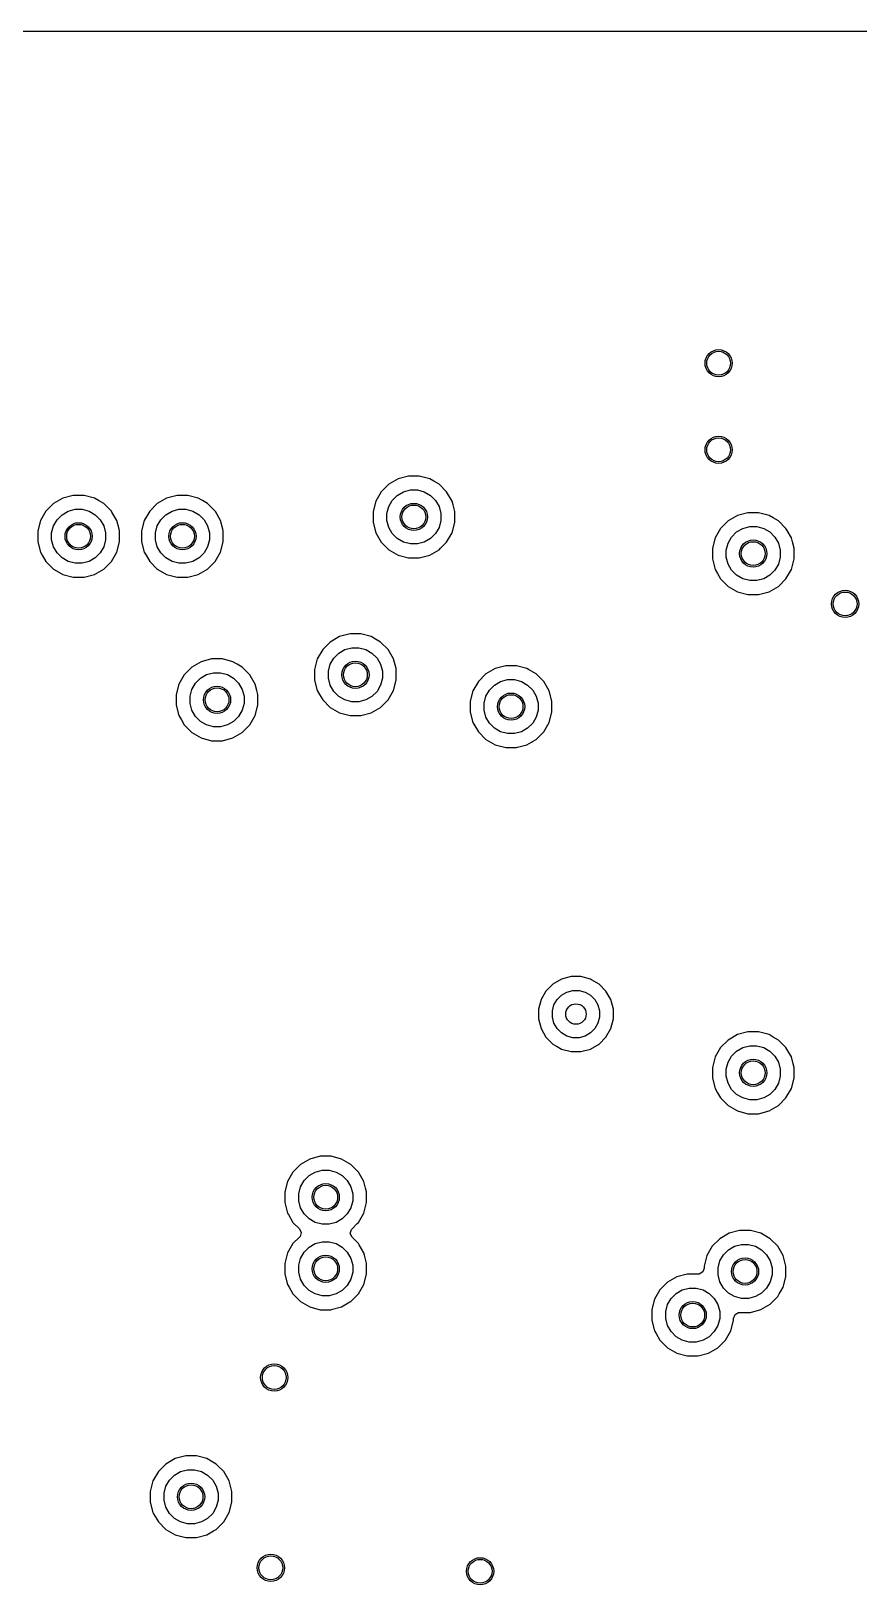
# Model space of a CAD drawing. Extents: x 4.82 to 6.81, y -4.86 to -2.87.
# Drawn here: x 5.367 to 5.846, y -3.771 to -2.873 of the extents above; entities that cross this region are included whole.
import ezdxf

# ---------------------------------------------------------------- set-up
doc = ezdxf.new("R2010")
doc.units = 0
doc.header["$MEASUREMENT"] = 0
doc.layers.add('BLACK', color=7, linetype='CONTINUOUS')

msp = doc.modelspace()

# ---------------------------------------------------------------- linework, layer by layer
at = {"layer": 'BLACK', "linetype": 'CONTINUOUS'}
for p, q in [((4.82646, -2.87297), (6.80335, -2.87297)), ((5.5796, -3.13171), (5.5742, -3.13482)), ((5.58561, -3.1301), (5.5796, -3.13171)), ((5.5796, -3.13171), (5.5796, -3.13171)), ((5.59183, -3.1301), (5.58561, -3.1301)), ((5.59785, -3.13171), (5.59183, -3.1301)), ((5.6003, -3.13313), (5.59785, -3.13171)), ((5.59785, -3.13171), (5.59785, -3.13171)), ((5.59785, -3.13171), (5.59785, -3.13171)), ((5.60324, -3.13482), (5.6003, -3.13313)), ((5.39179, -3.14128), (5.38578, -3.14289)), ((5.39801, -3.14128), (5.39179, -3.14128)), ((5.40403, -3.14289), (5.39801, -3.14128)), ((5.45179, -3.14128), (5.44578, -3.14289)), ((5.45801, -3.14128), (5.45179, -3.14128)), ((5.46403, -3.14289), (5.45801, -3.14128)), ((5.5698, -3.13922), (5.56669, -3.14461)), ((5.5742, -3.13482), (5.5698, -3.13922)), ((5.57623, -3.14415), (5.57913, -3.14125)), ((5.57913, -3.14125), (5.58269, -3.13919)), ((5.58269, -3.13919), (5.58666, -3.13813)), ((5.58666, -3.13813), (5.59078, -3.13813)), ((5.59078, -3.13813), (5.59475, -3.13919)), ((5.59475, -3.13919), (5.59831, -3.14125)), ((5.59831, -3.14125), (5.60121, -3.14415)), ((5.60764, -3.13922), (5.60324, -3.13482)), ((5.60324, -3.13482), (5.60324, -3.13482)), ((5.60324, -3.13482), (5.60324, -3.13482)), ((5.61075, -3.14461), (5.60764, -3.13922)), ((5.37598, -3.15041), (5.37287, -3.1558)), ((5.38039, -3.146), (5.37598, -3.15041)), ((5.38578, -3.14289), (5.38039, -3.146)), ((5.38531, -3.15243), (5.38888, -3.15037)), ((5.38578, -3.14289), (5.38578, -3.14289)), ((5.38888, -3.15037), (5.39285, -3.14931)), ((5.39285, -3.14931), (5.39696, -3.14931)), ((5.39696, -3.14931), (5.40093, -3.15037)), ((5.40093, -3.15037), (5.40449, -3.15243)), ((5.40648, -3.14431), (5.40403, -3.14289)), ((5.40403, -3.14289), (5.40403, -3.14289)), ((5.40403, -3.14289), (5.40403, -3.14289)), ((5.40942, -3.146), (5.40648, -3.14431)), ((5.41382, -3.15041), (5.40942, -3.146)), ((5.40942, -3.146), (5.40942, -3.146)), ((5.40942, -3.146), (5.40942, -3.146)), ((5.41382, -3.15041), (5.41382, -3.15041)), ((5.41382, -3.15041), (5.41382, -3.15041)), ((5.41415, -3.15097), (5.41382, -3.15041)), ((5.41693, -3.1558), (5.41415, -3.15097)), ((5.43598, -3.15041), (5.43287, -3.1558)), ((5.44039, -3.146), (5.43598, -3.15041)), ((5.44578, -3.14289), (5.44039, -3.146)), ((5.44531, -3.15243), (5.44888, -3.15037)), ((5.44578, -3.14289), (5.44578, -3.14289)), ((5.44888, -3.15037), (5.45285, -3.14931)), ((5.45285, -3.14931), (5.45696, -3.14931)), ((5.45696, -3.14931), (5.46093, -3.15037)), ((5.46093, -3.15037), (5.46449, -3.15243)), ((5.46648, -3.14431), (5.46403, -3.14289)), ((5.46403, -3.14289), (5.46403, -3.14289)), ((5.46403, -3.14289), (5.46403, -3.14289)), ((5.46942, -3.146), (5.46648, -3.14431)), ((5.47382, -3.15041), (5.46942, -3.146)), ((5.46942, -3.146), (5.46942, -3.146)), ((5.46942, -3.146), (5.46942, -3.146)), ((5.47395, -3.15063), (5.47382, -3.15041)), ((5.47693, -3.1558), (5.47395, -3.15063)), ((5.56669, -3.14461), (5.56508, -3.15063)), ((5.56508, -3.15063), (5.56508, -3.15685)), ((5.56669, -3.14461), (5.56669, -3.14461)), ((5.57311, -3.15168), (5.57417, -3.14771)), ((5.57417, -3.14771), (5.57623, -3.14415)), ((5.60121, -3.14415), (5.60327, -3.14771)), ((5.60327, -3.14771), (5.60433, -3.15168)), ((5.61134, -3.14681), (5.61075, -3.14461)), ((5.61075, -3.14461), (5.61075, -3.14461)), ((5.61075, -3.14461), (5.61075, -3.14461)), ((5.61152, -3.14749), (5.61134, -3.14681)), ((5.61236, -3.15063), (5.61152, -3.14749)), ((5.61152, -3.14749), (5.61152, -3.14749)), ((5.61236, -3.15685), (5.61236, -3.15063)), ((5.78179, -3.15128), (5.77578, -3.15289)), ((5.78801, -3.15128), (5.78179, -3.15128)), ((5.79403, -3.15289), (5.78801, -3.15128)), ((5.37287, -3.1558), (5.37126, -3.16181)), ((5.37287, -3.1558), (5.37287, -3.1558)), ((5.37929, -3.16287), (5.38035, -3.15889)), ((5.38035, -3.15889), (5.38241, -3.15533)), ((5.38241, -3.15533), (5.38531, -3.15243)), ((5.40449, -3.15243), (5.4074, -3.15533)), ((5.4074, -3.15533), (5.40945, -3.15889)), ((5.40945, -3.15889), (5.41051, -3.16287)), ((5.41827, -3.1608), (5.41693, -3.1558)), ((5.41693, -3.1558), (5.41693, -3.1558)), ((5.43287, -3.1558), (5.43126, -3.16181)), ((5.43287, -3.1558), (5.43287, -3.1558)), ((5.43929, -3.16287), (5.44035, -3.15889)), ((5.44035, -3.15889), (5.44241, -3.15533)), ((5.44241, -3.15533), (5.44531, -3.15243)), ((5.46449, -3.15243), (5.4674, -3.15533)), ((5.4674, -3.15533), (5.46945, -3.15889)), ((5.46945, -3.15889), (5.47051, -3.16287)), ((5.47827, -3.1608), (5.47693, -3.1558)), ((5.47693, -3.1558), (5.47693, -3.1558)), ((5.56508, -3.15685), (5.56669, -3.16287)), ((5.57311, -3.1558), (5.57311, -3.15168)), ((5.57417, -3.15977), (5.57311, -3.1558)), ((5.57623, -3.16333), (5.57417, -3.15977)), ((5.60327, -3.15977), (5.60121, -3.16333)), ((5.60433, -3.1558), (5.60327, -3.15977)), ((5.60433, -3.15168), (5.60433, -3.1558)), ((5.61075, -3.16287), (5.61236, -3.15685)), ((5.76598, -3.1604), (5.76287, -3.1658)), ((5.77039, -3.156), (5.76598, -3.1604)), ((5.77578, -3.15289), (5.77039, -3.156)), ((5.77531, -3.16243), (5.77888, -3.16037)), ((5.77578, -3.15289), (5.77578, -3.15289)), ((5.77888, -3.16037), (5.78285, -3.15931)), ((5.78285, -3.15931), (5.78696, -3.15931)), ((5.78696, -3.15931), (5.79093, -3.16037)), ((5.79093, -3.16037), (5.79449, -3.16243)), ((5.79648, -3.15431), (5.79403, -3.15289)), ((5.79403, -3.15289), (5.79403, -3.15289)), ((5.79403, -3.15289), (5.79403, -3.15289)), ((5.79942, -3.156), (5.79648, -3.15431)), ((5.80382, -3.1604), (5.79942, -3.156)), ((5.79942, -3.156), (5.79942, -3.156)), ((5.79942, -3.156), (5.79942, -3.156)), ((5.80448, -3.16154), (5.80382, -3.1604)), ((5.80382, -3.1604), (5.80382, -3.1604)), ((5.80382, -3.1604), (5.80382, -3.1604)), ((5.37126, -3.16181), (5.37126, -3.16803)), ((5.37126, -3.16803), (5.37287, -3.17405)), ((5.37929, -3.16698), (5.37929, -3.16287)), ((5.38035, -3.17095), (5.37929, -3.16698)), ((5.41051, -3.16698), (5.40945, -3.17095)), ((5.41051, -3.16287), (5.41051, -3.16698)), ((5.41693, -3.17405), (5.41854, -3.16803)), ((5.41854, -3.16181), (5.41827, -3.1608)), ((5.41854, -3.16803), (5.41854, -3.16181)), ((5.41854, -3.16181), (5.41854, -3.16181)), ((5.43126, -3.16181), (5.43126, -3.16803)), ((5.43126, -3.16803), (5.43287, -3.17405)), ((5.43929, -3.16698), (5.43929, -3.16287)), ((5.44035, -3.17095), (5.43929, -3.16698)), ((5.47051, -3.16698), (5.46945, -3.17095)), ((5.47051, -3.16287), (5.47051, -3.16698)), ((5.47693, -3.17405), (5.47854, -3.16803)), ((5.47854, -3.16181), (5.47827, -3.1608)), ((5.47854, -3.16803), (5.47854, -3.16181)), ((5.56669, -3.16287), (5.56669, -3.16287)), ((5.56669, -3.16287), (5.56669, -3.16287)), ((5.56669, -3.16287), (5.56749, -3.16425)), ((5.56749, -3.16425), (5.5698, -3.16826)), ((5.5698, -3.16826), (5.5698, -3.16826)), ((5.5698, -3.16826), (5.5698, -3.16826)), ((5.5698, -3.16826), (5.5742, -3.17266)), ((5.57913, -3.16623), (5.57623, -3.16333)), ((5.58269, -3.16829), (5.57913, -3.16623)), ((5.58666, -3.16935), (5.58269, -3.16829)), ((5.59078, -3.16935), (5.58666, -3.16935)), ((5.59475, -3.16829), (5.59078, -3.16935)), ((5.59831, -3.16623), (5.59475, -3.16829)), ((5.60121, -3.16333), (5.59831, -3.16623)), ((5.60409, -3.17181), (5.60764, -3.16826)), ((5.60764, -3.16826), (5.61075, -3.16287)), ((5.76287, -3.1658), (5.76126, -3.17181)), ((5.76287, -3.1658), (5.76287, -3.1658)), ((5.76929, -3.17287), (5.77035, -3.16889)), ((5.77035, -3.16889), (5.77241, -3.16533)), ((5.77241, -3.16533), (5.77531, -3.16243)), ((5.79449, -3.16243), (5.7974, -3.16533)), ((5.7974, -3.16533), (5.79945, -3.16889)), ((5.79945, -3.16889), (5.80051, -3.17287)), ((5.80693, -3.1658), (5.80448, -3.16154)), ((5.80753, -3.16803), (5.80693, -3.1658)), ((5.80693, -3.1658), (5.80693, -3.1658)), ((5.80854, -3.17181), (5.80753, -3.16803)), ((5.37287, -3.17405), (5.37287, -3.17405)), ((5.37287, -3.17405), (5.37287, -3.17405)), ((5.37287, -3.17405), (5.37387, -3.17577)), ((5.37387, -3.17577), (5.37598, -3.17944)), ((5.38241, -3.17451), (5.38035, -3.17095)), ((5.38531, -3.17741), (5.38241, -3.17451)), ((5.38888, -3.17947), (5.38531, -3.17741)), ((5.40449, -3.17741), (5.40093, -3.17947)), ((5.4074, -3.17451), (5.40449, -3.17741)), ((5.40945, -3.17095), (5.4074, -3.17451)), ((5.41382, -3.17944), (5.41693, -3.17405)), ((5.43287, -3.17405), (5.43287, -3.17405)), ((5.43287, -3.17405), (5.43287, -3.17405)), ((5.43287, -3.17405), (5.43387, -3.17577)), ((5.43387, -3.17577), (5.43598, -3.17944)), ((5.44241, -3.17451), (5.44035, -3.17095)), ((5.44531, -3.17741), (5.44241, -3.17451)), ((5.44888, -3.17947), (5.44531, -3.17741)), ((5.46449, -3.17741), (5.46093, -3.17947)), ((5.4674, -3.17451), (5.46449, -3.17741)), ((5.46945, -3.17095), (5.4674, -3.17451)), ((5.47382, -3.17944), (5.47693, -3.17405)), ((5.5742, -3.17266), (5.5796, -3.17577)), ((5.5796, -3.17577), (5.58561, -3.17738)), ((5.58561, -3.17738), (5.59183, -3.17738)), ((5.59183, -3.17738), (5.59785, -3.17577)), ((5.59785, -3.17577), (5.60324, -3.17266)), ((5.60324, -3.17266), (5.60409, -3.17181)), ((5.76126, -3.17181), (5.76126, -3.17803)), ((5.76126, -3.17803), (5.76287, -3.18405)), ((5.76929, -3.17698), (5.76929, -3.17287)), ((5.77035, -3.18095), (5.76929, -3.17698)), ((5.80051, -3.17698), (5.79945, -3.18095)), ((5.80051, -3.17287), (5.80051, -3.17698)), ((5.80693, -3.18405), (5.80854, -3.17803)), ((5.80854, -3.17803), (5.80854, -3.17181)), ((5.37598, -3.17944), (5.37598, -3.17944)), ((5.37598, -3.17944), (5.37598, -3.17944)), ((5.37598, -3.17944), (5.38039, -3.18384)), ((5.38039, -3.18384), (5.38039, -3.18384)), ((5.38039, -3.18384), (5.38039, -3.18384)), ((5.38039, -3.18384), (5.38076, -3.18406)), ((5.38076, -3.18406), (5.38578, -3.18695)), ((5.38578, -3.18695), (5.39179, -3.18856)), ((5.39285, -3.18053), (5.38888, -3.17947)), ((5.39696, -3.18053), (5.39285, -3.18053)), ((5.40093, -3.17947), (5.39696, -3.18053)), ((5.39801, -3.18856), (5.40403, -3.18695)), ((5.40403, -3.18695), (5.40942, -3.18384)), ((5.40942, -3.18384), (5.41382, -3.17944)), ((5.43598, -3.17944), (5.43598, -3.17944)), ((5.43598, -3.17944), (5.43598, -3.17944)), ((5.43598, -3.17944), (5.44039, -3.18384)), ((5.44039, -3.18384), (5.44039, -3.18384)), ((5.44039, -3.18384), (5.44039, -3.18384)), ((5.44039, -3.18384), (5.44076, -3.18406)), ((5.44076, -3.18406), (5.44578, -3.18695)), ((5.44578, -3.18695), (5.45179, -3.18856)), ((5.45285, -3.18053), (5.44888, -3.17947)), ((5.45696, -3.18053), (5.45285, -3.18053)), ((5.46093, -3.17947), (5.45696, -3.18053)), ((5.45801, -3.18856), (5.46403, -3.18695)), ((5.46403, -3.18695), (5.46942, -3.18384)), ((5.46942, -3.18384), (5.47382, -3.17944)), ((5.76287, -3.18405), (5.76287, -3.18405)), ((5.76287, -3.18405), (5.76287, -3.18405)), ((5.76287, -3.18405), (5.76429, -3.1865)), ((5.76429, -3.1865), (5.76598, -3.18944)), ((5.77241, -3.18451), (5.77035, -3.18095)), ((5.77531, -3.18742), (5.77241, -3.18451)), ((5.77888, -3.18947), (5.77531, -3.18742)), ((5.79449, -3.18742), (5.79093, -3.18947)), ((5.7974, -3.18451), (5.79449, -3.18742)), ((5.79945, -3.18095), (5.7974, -3.18451)), ((5.80382, -3.18944), (5.80693, -3.18405)), ((5.39179, -3.18856), (5.39801, -3.18856)), ((5.45179, -3.18856), (5.45801, -3.18856)), ((5.76598, -3.18944), (5.76598, -3.18944)), ((5.76598, -3.18944), (5.76598, -3.18944)), ((5.76598, -3.18944), (5.77039, -3.19384)), ((5.77039, -3.19384), (5.77578, -3.19695)), ((5.78285, -3.19053), (5.77888, -3.18947)), ((5.78696, -3.19053), (5.78285, -3.19053)), ((5.79093, -3.18947), (5.78696, -3.19053)), ((5.79403, -3.19695), (5.79942, -3.19384)), ((5.79942, -3.19384), (5.80382, -3.18944)), ((5.77578, -3.19695), (5.78179, -3.19856)), ((5.78179, -3.19856), (5.78801, -3.19856)), ((5.78801, -3.19856), (5.79403, -3.19695)), ((5.54578, -3.22289), (5.54039, -3.226)), ((5.55179, -3.22128), (5.54578, -3.22289)), ((5.54578, -3.22289), (5.54578, -3.22289)), ((5.55801, -3.22128), (5.55179, -3.22128)), ((5.56403, -3.22289), (5.55801, -3.22128)), ((5.56648, -3.22431), (5.56403, -3.22289)), ((5.56403, -3.22289), (5.56403, -3.22289)), ((5.56403, -3.22289), (5.56403, -3.22289)), ((5.53598, -3.2304), (5.53287, -3.2358)), ((5.54039, -3.226), (5.53598, -3.2304)), ((5.54241, -3.23533), (5.54531, -3.23243)), ((5.54531, -3.23243), (5.54888, -3.23037)), ((5.54888, -3.23037), (5.55285, -3.22931)), ((5.55285, -3.22931), (5.55696, -3.22931)), ((5.55696, -3.22931), (5.56093, -3.23037)), ((5.56093, -3.23037), (5.56449, -3.23243)), ((5.56449, -3.23243), (5.5674, -3.23533)), ((5.56942, -3.226), (5.56648, -3.22431)), ((5.57382, -3.2304), (5.56942, -3.226)), ((5.56942, -3.226), (5.56942, -3.226)), ((5.56942, -3.226), (5.56942, -3.226)), ((5.57693, -3.2358), (5.57382, -3.2304)), ((5.46039, -3.24049), (5.45598, -3.24489)), ((5.46578, -3.23738), (5.46039, -3.24049)), ((5.47179, -3.23577), (5.46578, -3.23738)), ((5.46578, -3.23738), (5.46578, -3.23738)), ((5.47801, -3.23577), (5.47179, -3.23577)), ((5.48403, -3.23738), (5.47801, -3.23577)), ((5.48648, -3.2388), (5.48403, -3.23738)), ((5.48403, -3.23738), (5.48403, -3.23738)), ((5.48403, -3.23738), (5.48403, -3.23738)), ((5.48942, -3.24049), (5.48648, -3.2388)), ((5.49073, -3.24181), (5.48942, -3.24049)), ((5.48942, -3.24049), (5.48942, -3.24049)), ((5.48942, -3.24049), (5.48942, -3.24049)), ((5.53287, -3.2358), (5.53126, -3.24181)), ((5.53287, -3.2358), (5.53287, -3.2358)), ((5.53929, -3.24287), (5.54035, -3.23889)), ((5.54035, -3.23889), (5.54241, -3.23533)), ((5.5674, -3.23533), (5.56945, -3.23889)), ((5.56945, -3.23889), (5.57051, -3.24287)), ((5.57841, -3.24132), (5.57693, -3.2358)), ((5.57693, -3.2358), (5.57693, -3.2358)), ((5.57854, -3.24181), (5.57841, -3.24132)), ((5.63578, -3.24132), (5.63039, -3.24443)), ((5.64179, -3.2397), (5.63578, -3.24132)), ((5.63578, -3.24132), (5.63578, -3.24132)), ((5.64801, -3.2397), (5.64179, -3.2397)), ((5.65403, -3.24132), (5.64801, -3.2397)), ((5.65488, -3.24181), (5.65403, -3.24132)), ((5.65403, -3.24132), (5.65403, -3.24132)), ((5.65403, -3.24132), (5.65403, -3.24132)), ((5.45287, -3.25028), (5.45126, -3.2563)), ((5.45598, -3.24489), (5.45287, -3.25028)), ((5.45287, -3.25028), (5.45287, -3.25028)), ((5.46035, -3.25338), (5.46241, -3.24982)), ((5.46241, -3.24982), (5.46531, -3.24692)), ((5.46531, -3.24692), (5.46888, -3.24486)), ((5.46888, -3.24486), (5.47285, -3.2438)), ((5.47285, -3.2438), (5.47696, -3.2438)), ((5.47696, -3.2438), (5.48093, -3.24486)), ((5.48093, -3.24486), (5.48449, -3.24692)), ((5.48449, -3.24692), (5.4874, -3.24982)), ((5.4874, -3.24982), (5.48945, -3.25338)), ((5.49382, -3.24489), (5.49073, -3.24181)), ((5.49412, -3.24542), (5.49382, -3.24489)), ((5.49382, -3.24489), (5.49382, -3.24489)), ((5.49382, -3.24489), (5.49382, -3.24489)), ((5.49693, -3.25028), (5.49412, -3.24542)), ((5.49794, -3.25405), (5.49693, -3.25028)), ((5.49693, -3.25028), (5.49693, -3.25028)), ((5.53126, -3.24181), (5.53126, -3.24803)), ((5.53126, -3.24803), (5.53287, -3.25405)), ((5.53929, -3.24698), (5.53929, -3.24287)), ((5.54035, -3.25095), (5.53929, -3.24698)), ((5.57051, -3.24698), (5.56945, -3.25095)), ((5.57051, -3.24287), (5.57051, -3.24698)), ((5.57693, -3.25405), (5.57854, -3.24803)), ((5.57854, -3.24803), (5.57854, -3.24181)), ((5.62598, -3.24883), (5.62287, -3.25422)), ((5.63039, -3.24443), (5.62598, -3.24883)), ((5.63531, -3.25085), (5.63888, -3.2488)), ((5.63888, -3.2488), (5.64285, -3.24773)), ((5.64285, -3.24773), (5.64696, -3.24773)), ((5.64696, -3.24773), (5.65093, -3.2488)), ((5.65093, -3.2488), (5.65449, -3.25085)), ((5.65942, -3.24443), (5.65488, -3.24181)), ((5.66382, -3.24883), (5.65942, -3.24443)), ((5.65942, -3.24443), (5.65942, -3.24443)), ((5.65942, -3.24443), (5.65942, -3.24443)), ((5.66693, -3.25422), (5.66382, -3.24883)), ((5.45126, -3.2563), (5.45126, -3.26252)), ((5.45929, -3.25735), (5.46035, -3.25338)), ((5.45929, -3.26147), (5.45929, -3.25735)), ((5.48945, -3.25338), (5.49051, -3.25735)), ((5.49051, -3.25735), (5.49051, -3.26147)), ((5.49854, -3.2563), (5.49794, -3.25405)), ((5.49854, -3.26252), (5.49854, -3.2563)), ((5.53287, -3.25405), (5.53287, -3.25405)), ((5.53287, -3.25405), (5.53287, -3.25405)), ((5.53287, -3.25405), (5.53417, -3.2563)), ((5.53417, -3.2563), (5.53598, -3.25944)), ((5.54241, -3.25451), (5.54035, -3.25095)), ((5.54531, -3.25741), (5.54241, -3.25451)), ((5.54888, -3.25947), (5.54531, -3.25741)), ((5.56449, -3.25741), (5.56093, -3.25947)), ((5.5674, -3.25451), (5.56449, -3.25741)), ((5.56945, -3.25095), (5.5674, -3.25451)), ((5.57382, -3.25944), (5.57693, -3.25405)), ((5.62287, -3.25422), (5.62126, -3.26023)), ((5.62287, -3.25422), (5.62287, -3.25422)), ((5.62929, -3.26129), (5.63035, -3.25732)), ((5.63035, -3.25732), (5.63241, -3.25376)), ((5.63241, -3.25376), (5.63531, -3.25085)), ((5.65449, -3.25085), (5.6574, -3.25376)), ((5.6574, -3.25376), (5.65945, -3.25732)), ((5.65945, -3.25732), (5.66051, -3.26129)), ((5.66854, -3.26023), (5.66693, -3.25422)), ((5.45126, -3.26252), (5.45287, -3.26854)), ((5.46035, -3.26544), (5.45929, -3.26147)), ((5.46241, -3.269), (5.46035, -3.26544)), ((5.48945, -3.26544), (5.4874, -3.269)), ((5.49051, -3.26147), (5.48945, -3.26544)), ((5.49693, -3.26854), (5.49854, -3.26252)), ((5.53598, -3.25944), (5.53598, -3.25944)), ((5.53598, -3.25944), (5.53598, -3.25944)), ((5.53598, -3.25944), (5.54039, -3.26384)), ((5.54039, -3.26384), (5.54578, -3.26695)), ((5.54578, -3.26695), (5.55179, -3.26856)), ((5.55285, -3.26053), (5.54888, -3.25947)), ((5.55696, -3.26053), (5.55285, -3.26053)), ((5.56093, -3.25947), (5.55696, -3.26053)), ((5.55801, -3.26856), (5.56403, -3.26695)), ((5.56403, -3.26695), (5.56942, -3.26384)), ((5.56942, -3.26384), (5.57302, -3.26023)), ((5.57302, -3.26023), (5.57382, -3.25944)), ((5.62126, -3.26023), (5.62126, -3.26646)), ((5.62126, -3.26646), (5.62287, -3.27247)), ((5.62929, -3.2654), (5.62929, -3.26129)), ((5.63035, -3.26937), (5.62929, -3.2654)), ((5.66051, -3.2654), (5.65945, -3.26937)), ((5.66051, -3.26129), (5.66051, -3.2654)), ((5.66693, -3.27247), (5.66854, -3.26646)), ((5.66854, -3.26646), (5.66854, -3.26023)), ((5.45287, -3.26854), (5.45287, -3.26854)), ((5.45287, -3.26854), (5.45287, -3.26854)), ((5.45287, -3.26854), (5.45429, -3.27099)), ((5.45429, -3.27099), (5.45598, -3.27393)), ((5.45598, -3.27393), (5.45598, -3.27393)), ((5.45598, -3.27393), (5.45598, -3.27393)), ((5.45598, -3.27393), (5.46039, -3.27833)), ((5.46531, -3.2719), (5.46241, -3.269)), ((5.46888, -3.27396), (5.46531, -3.2719)), ((5.47285, -3.27502), (5.46888, -3.27396)), ((5.47696, -3.27502), (5.47285, -3.27502)), ((5.48093, -3.27396), (5.47696, -3.27502)), ((5.48449, -3.2719), (5.48093, -3.27396)), ((5.4874, -3.269), (5.48449, -3.2719)), ((5.48942, -3.27833), (5.49382, -3.27393)), ((5.49382, -3.27393), (5.49693, -3.26854)), ((5.55179, -3.26856), (5.55801, -3.26856)), ((5.62287, -3.27247), (5.62287, -3.27247)), ((5.62287, -3.27247), (5.62287, -3.27247)), ((5.62287, -3.27247), (5.62344, -3.27346)), ((5.62344, -3.27346), (5.62598, -3.27786)), ((5.63241, -3.27293), (5.63035, -3.26937)), ((5.63531, -3.27584), (5.63241, -3.27293)), ((5.63888, -3.2779), (5.63531, -3.27584)), ((5.65449, -3.27584), (5.65093, -3.2779)), ((5.6574, -3.27293), (5.65449, -3.27584)), ((5.65945, -3.26937), (5.6574, -3.27293)), ((5.66382, -3.27786), (5.66693, -3.27247)), ((5.46039, -3.27833), (5.46578, -3.28144)), ((5.46578, -3.28144), (5.47179, -3.28305)), ((5.47179, -3.28305), (5.47801, -3.28305)), ((5.47801, -3.28305), (5.48403, -3.28144)), ((5.48403, -3.28144), (5.48942, -3.27833)), ((5.62598, -3.27786), (5.62598, -3.27786)), ((5.62598, -3.27786), (5.62598, -3.27786)), ((5.62598, -3.27786), (5.63039, -3.28226)), ((5.63039, -3.28226), (5.63578, -3.28538)), ((5.63578, -3.28538), (5.64179, -3.28699)), ((5.64285, -3.27896), (5.63888, -3.2779)), ((5.64696, -3.27896), (5.64285, -3.27896)), ((5.65093, -3.2779), (5.64696, -3.27896)), ((5.64868, -3.28681), (5.65403, -3.28538)), ((5.65403, -3.28538), (5.6567, -3.28384)), ((5.6567, -3.28384), (5.6572, -3.28354)), ((5.6572, -3.28354), (5.65942, -3.28226)), ((5.6572, -3.28354), (5.6572, -3.28354)), ((5.65942, -3.28226), (5.66382, -3.27786)), ((5.65942, -3.28226), (5.65942, -3.28226)), ((5.65942, -3.28226), (5.65942, -3.28226)), ((5.64179, -3.28699), (5.64801, -3.28699)), ((5.64801, -3.28699), (5.64868, -3.28681)), ((5.67406, -3.4208), (5.66911, -3.42366)), ((5.67957, -3.41933), (5.67406, -3.4208)), ((5.67406, -3.4208), (5.67406, -3.4208)), ((5.68527, -3.41933), (5.67957, -3.41933)), ((5.69079, -3.4208), (5.68527, -3.41933)), ((5.69148, -3.4212), (5.69079, -3.4208)), ((5.69079, -3.4208), (5.69079, -3.4208)), ((5.66508, -3.42769), (5.66223, -3.43263)), ((5.66911, -3.42366), (5.66508, -3.42769)), ((5.67403, -3.43007), (5.67715, -3.42827)), ((5.67715, -3.42827), (5.68062, -3.42734)), ((5.68062, -3.42734), (5.68422, -3.42734)), ((5.68422, -3.42734), (5.68769, -3.42827)), ((5.68769, -3.42827), (5.69081, -3.43007)), ((5.69573, -3.42366), (5.69148, -3.4212)), ((5.69976, -3.42769), (5.69573, -3.42366)), ((5.69573, -3.42366), (5.69573, -3.42366)), ((5.69573, -3.42366), (5.69573, -3.42366)), ((5.70089, -3.42963), (5.69976, -3.42769)), ((5.69976, -3.42769), (5.69976, -3.42769)), ((5.69976, -3.42769), (5.69976, -3.42769)), ((5.70262, -3.43263), (5.70089, -3.42963)), ((5.66223, -3.43263), (5.66075, -3.43815)), ((5.66075, -3.43815), (5.66075, -3.44385)), ((5.66223, -3.43263), (5.66223, -3.43263)), ((5.66876, -3.4392), (5.66969, -3.43573)), ((5.66969, -3.43573), (5.67149, -3.43261)), ((5.67149, -3.43261), (5.67403, -3.43007)), ((5.69081, -3.43007), (5.69335, -3.43261)), ((5.69335, -3.43261), (5.69515, -3.43573)), ((5.69515, -3.43573), (5.69608, -3.4392)), ((5.70409, -3.43815), (5.70262, -3.43263)), ((5.70409, -3.44385), (5.70409, -3.43815)), ((5.66075, -3.44385), (5.66223, -3.44937)), ((5.66876, -3.4428), (5.66876, -3.4392)), ((5.66969, -3.44627), (5.66876, -3.4428)), ((5.67149, -3.44939), (5.66969, -3.44627)), ((5.69515, -3.44627), (5.69335, -3.44939)), ((5.69608, -3.4428), (5.69515, -3.44627)), ((5.69608, -3.4392), (5.69608, -3.4428)), ((5.70262, -3.44937), (5.70409, -3.44385)), ((5.66223, -3.44937), (5.66223, -3.44937)), ((5.66223, -3.44937), (5.66508, -3.45431)), ((5.66508, -3.45431), (5.66508, -3.45431)), ((5.66508, -3.45431), (5.66508, -3.45431)), ((5.66508, -3.45431), (5.66911, -3.45834)), ((5.67403, -3.45193), (5.67149, -3.44939)), ((5.67715, -3.45373), (5.67403, -3.45193)), ((5.68062, -3.45466), (5.67715, -3.45373)), ((5.68422, -3.45466), (5.68062, -3.45466)), ((5.68769, -3.45373), (5.68422, -3.45466)), ((5.69081, -3.45193), (5.68769, -3.45373)), ((5.69335, -3.44939), (5.69081, -3.45193)), ((5.69573, -3.45834), (5.69976, -3.45431)), ((5.69976, -3.45431), (5.70262, -3.44937)), ((5.77039, -3.456), (5.76598, -3.4604)), ((5.77578, -3.45289), (5.77039, -3.456)), ((5.78179, -3.45128), (5.77578, -3.45289)), ((5.77578, -3.45289), (5.77578, -3.45289)), ((5.78801, -3.45128), (5.78179, -3.45128)), ((5.79403, -3.45289), (5.78801, -3.45128)), ((5.79648, -3.45431), (5.79403, -3.45289)), ((5.79403, -3.45289), (5.79403, -3.45289)), ((5.79403, -3.45289), (5.79403, -3.45289)), ((5.79942, -3.456), (5.79648, -3.45431)), ((5.80382, -3.4604), (5.79942, -3.456)), ((5.79942, -3.456), (5.79942, -3.456)), ((5.79942, -3.456), (5.79942, -3.456)), ((5.66911, -3.45834), (5.66911, -3.45834)), ((5.66911, -3.45834), (5.66911, -3.45834)), ((5.66911, -3.45834), (5.67147, -3.4597)), ((5.67147, -3.4597), (5.67406, -3.4612)), ((5.67406, -3.4612), (5.67957, -3.46267)), ((5.67957, -3.46267), (5.68527, -3.46267)), ((5.68527, -3.46267), (5.69079, -3.4612)), ((5.69079, -3.4612), (5.69573, -3.45834)), ((5.76287, -3.4658), (5.76126, -3.47181)), ((5.76598, -3.4604), (5.76287, -3.4658)), ((5.76287, -3.4658), (5.76287, -3.4658)), ((5.77035, -3.46889), (5.77241, -3.46533)), ((5.77241, -3.46533), (5.77531, -3.46243)), ((5.77531, -3.46243), (5.77888, -3.46037)), ((5.77888, -3.46037), (5.78285, -3.45931)), ((5.78285, -3.45931), (5.78696, -3.45931)), ((5.78696, -3.45931), (5.79093, -3.46037)), ((5.79093, -3.46037), (5.79449, -3.46243)), ((5.79449, -3.46243), (5.7974, -3.46533)), ((5.7974, -3.46533), (5.79945, -3.46889)), ((5.80428, -3.4612), (5.80382, -3.4604)), ((5.80382, -3.4604), (5.80382, -3.4604)), ((5.80382, -3.4604), (5.80382, -3.4604)), ((5.80693, -3.4658), (5.80428, -3.4612)), ((5.80798, -3.4697), (5.80693, -3.4658)), ((5.76126, -3.47181), (5.76126, -3.47803)), ((5.76929, -3.47287), (5.77035, -3.46889)), ((5.76929, -3.47698), (5.76929, -3.47287)), ((5.79945, -3.46889), (5.80051, -3.47287)), ((5.80051, -3.47287), (5.80051, -3.47698)), ((5.80854, -3.47181), (5.80798, -3.4697)), ((5.80854, -3.47803), (5.80854, -3.47181)), ((5.76126, -3.47803), (5.76287, -3.48405)), ((5.77035, -3.48095), (5.76929, -3.47698)), ((5.77241, -3.48451), (5.77035, -3.48095)), ((5.79945, -3.48095), (5.7974, -3.48451)), ((5.80051, -3.47698), (5.79945, -3.48095)), ((5.80693, -3.48405), (5.80854, -3.47803)), ((5.76287, -3.48405), (5.76287, -3.48405)), ((5.76287, -3.48405), (5.76287, -3.48405)), ((5.76287, -3.48405), (5.76429, -3.4865)), ((5.76429, -3.4865), (5.76598, -3.48944)), ((5.76598, -3.48944), (5.76598, -3.48944)), ((5.76598, -3.48944), (5.76598, -3.48944)), ((5.76598, -3.48944), (5.77039, -3.49384)), ((5.77531, -3.48741), (5.77241, -3.48451)), ((5.77888, -3.48947), (5.77531, -3.48741)), ((5.78285, -3.49053), (5.77888, -3.48947)), ((5.78696, -3.49053), (5.78285, -3.49053)), ((5.79093, -3.48947), (5.78696, -3.49053)), ((5.79449, -3.48741), (5.79093, -3.48947)), ((5.7974, -3.48451), (5.79449, -3.48741)), ((5.79942, -3.49384), (5.80382, -3.48944)), ((5.80382, -3.48944), (5.80693, -3.48405)), ((5.77039, -3.49384), (5.77578, -3.49695)), ((5.77578, -3.49695), (5.78179, -3.49856)), ((5.78179, -3.49856), (5.78801, -3.49856)), ((5.78801, -3.49856), (5.79403, -3.49695)), ((5.79403, -3.49695), (5.79942, -3.49384)), ((5.52322, -3.52793), (5.51882, -3.53233)), ((5.52861, -3.52482), (5.52322, -3.52793)), ((5.53462, -3.52321), (5.52861, -3.52482)), ((5.52861, -3.52482), (5.52861, -3.52482)), ((5.54085, -3.52321), (5.53462, -3.52321)), ((5.54686, -3.52482), (5.54085, -3.52321)), ((5.54822, -3.52561), (5.54686, -3.52482)), ((5.54686, -3.52482), (5.54686, -3.52482)), ((5.54686, -3.52482), (5.54686, -3.52482)), ((5.55225, -3.52793), (5.54822, -3.52561)), ((5.55665, -3.53233), (5.55225, -3.52793)), ((5.55225, -3.52793), (5.55225, -3.52793)), ((5.55225, -3.52793), (5.55225, -3.52793)), ((5.5157, -3.53773), (5.51409, -3.54374)), ((5.51882, -3.53233), (5.5157, -3.53773)), ((5.5157, -3.53773), (5.5157, -3.53773)), ((5.52319, -3.54082), (5.52524, -3.53726)), ((5.52524, -3.53726), (5.52815, -3.53436)), ((5.52815, -3.53436), (5.53171, -3.5323)), ((5.53171, -3.5323), (5.53568, -3.53124)), ((5.53568, -3.53124), (5.53979, -3.53124)), ((5.53979, -3.53124), (5.54376, -3.5323)), ((5.54376, -3.5323), (5.54732, -3.53436)), ((5.54732, -3.53436), (5.55023, -3.53726)), ((5.55023, -3.53726), (5.55228, -3.54082)), ((5.55977, -3.53773), (5.55665, -3.53233)), ((5.56079, -3.54155), (5.55977, -3.53773)), ((5.55977, -3.53773), (5.55977, -3.53773)), ((5.51409, -3.54374), (5.51409, -3.54996)), ((5.52212, -3.54479), (5.52319, -3.54082)), ((5.52212, -3.54891), (5.52212, -3.54479)), ((5.55228, -3.54082), (5.55335, -3.54479)), ((5.55335, -3.54479), (5.55335, -3.54891)), ((5.56138, -3.54374), (5.56079, -3.54155)), ((5.56138, -3.54996), (5.56138, -3.54374)), ((5.51409, -3.54996), (5.5157, -3.55598)), ((5.52319, -3.55288), (5.52212, -3.54891)), ((5.52524, -3.55644), (5.52319, -3.55288)), ((5.55228, -3.55288), (5.55023, -3.55644)), ((5.55335, -3.54891), (5.55228, -3.55288)), ((5.55977, -3.55598), (5.56138, -3.54996)), ((5.5157, -3.55598), (5.5157, -3.55598)), ((5.5157, -3.55598), (5.5157, -3.55598)), ((5.5157, -3.55598), (5.51619, -3.55681)), ((5.51619, -3.55681), (5.51882, -3.56137)), ((5.51882, -3.56137), (5.51882, -3.56137)), ((5.51882, -3.56137), (5.51882, -3.56137)), ((5.51882, -3.56137), (5.52249, -3.56504)), ((5.52815, -3.55934), (5.52524, -3.55644)), ((5.53171, -3.5614), (5.52815, -3.55934)), ((5.53568, -3.56246), (5.53171, -3.5614)), ((5.53979, -3.56246), (5.53568, -3.56246)), ((5.54376, -3.5614), (5.53979, -3.56246)), ((5.54732, -3.55934), (5.54376, -3.5614)), ((5.55023, -3.55644), (5.54732, -3.55934)), ((5.55298, -3.56504), (5.55594, -3.56208)), ((5.55594, -3.56208), (5.55665, -3.56137)), ((5.55665, -3.56137), (5.55977, -3.55598)), ((5.52249, -3.57), (5.51882, -3.57367)), ((5.52249, -3.56504), (5.52351, -3.56721)), ((5.52289, -3.56953), (5.52249, -3.57)), ((5.52351, -3.56721), (5.52289, -3.56953)), ((5.52815, -3.5757), (5.53171, -3.57364)), ((5.53171, -3.57364), (5.53568, -3.57258)), ((5.53568, -3.57258), (5.53979, -3.57258)), ((5.53979, -3.57258), (5.54376, -3.57364)), ((5.54376, -3.57364), (5.54732, -3.5757)), ((5.55197, -3.56783), (5.55259, -3.56551)), ((5.55298, -3.57), (5.55197, -3.56783)), ((5.55259, -3.56551), (5.55298, -3.56504)), ((5.55665, -3.57367), (5.55298, -3.57)), ((5.76563, -3.5708), (5.76123, -3.5752)), ((5.77102, -3.56769), (5.76563, -3.5708)), ((5.77703, -3.56608), (5.77102, -3.56769)), ((5.77102, -3.56769), (5.77102, -3.56769)), ((5.78326, -3.56608), (5.77703, -3.56608)), ((5.78927, -3.56769), (5.78326, -3.56608)), ((5.79123, -3.56882), (5.78927, -3.56769)), ((5.78927, -3.56769), (5.78927, -3.56769)), ((5.78927, -3.56769), (5.78927, -3.56769)), ((5.79466, -3.5708), (5.79123, -3.56882)), ((5.79906, -3.5752), (5.79466, -3.5708)), ((5.79466, -3.5708), (5.79466, -3.5708)), ((5.79466, -3.5708), (5.79466, -3.5708)), ((5.5157, -3.57906), (5.51409, -3.58508)), ((5.51882, -3.57367), (5.5157, -3.57906)), ((5.5157, -3.57906), (5.5157, -3.57906)), ((5.51882, -3.57367), (5.51882, -3.57367)), ((5.52212, -3.58613), (5.52319, -3.58216)), ((5.52319, -3.58216), (5.52524, -3.5786)), ((5.52524, -3.5786), (5.52815, -3.5757)), ((5.54732, -3.5757), (5.55023, -3.5786)), ((5.55023, -3.5786), (5.55228, -3.58216)), ((5.55228, -3.58216), (5.55335, -3.58613)), ((5.55703, -3.57432), (5.55665, -3.57367)), ((5.55665, -3.57367), (5.55665, -3.57367)), ((5.55665, -3.57367), (5.55665, -3.57367)), ((5.55977, -3.57906), (5.55703, -3.57432)), ((5.56011, -3.58033), (5.55977, -3.57906)), ((5.56133, -3.58491), (5.56011, -3.58033)), ((5.75812, -3.58059), (5.7565, -3.5866)), ((5.76123, -3.5752), (5.75812, -3.58059)), ((5.75812, -3.58059), (5.75812, -3.58059)), ((5.7656, -3.58369), (5.76765, -3.58013)), ((5.76765, -3.58013), (5.77056, -3.57722)), ((5.77056, -3.57722), (5.77412, -3.57517)), ((5.77412, -3.57517), (5.77809, -3.5741)), ((5.77809, -3.5741), (5.7822, -3.5741)), ((5.7822, -3.5741), (5.78617, -3.57517)), ((5.78617, -3.57517), (5.78973, -3.57722)), ((5.78973, -3.57722), (5.79264, -3.58013)), ((5.79264, -3.58013), (5.7947, -3.58369)), ((5.80218, -3.58059), (5.79906, -3.5752)), ((5.80379, -3.58659), (5.80218, -3.58059)), ((5.80218, -3.58059), (5.80218, -3.58059)), ((5.51409, -3.58508), (5.51409, -3.5913)), ((5.51409, -3.5913), (5.5157, -3.59731)), ((5.52212, -3.59024), (5.52212, -3.58613)), ((5.52319, -3.59422), (5.52212, -3.59024)), ((5.55335, -3.59024), (5.55228, -3.59422)), ((5.55335, -3.58613), (5.55335, -3.59024)), ((5.55977, -3.59731), (5.56138, -3.5913)), ((5.56138, -3.58508), (5.56133, -3.58491)), ((5.56138, -3.5913), (5.56138, -3.58508)), ((5.74679, -3.59128), (5.74078, -3.59289)), ((5.753, -3.59128), (5.74679, -3.59128)), ((5.75361, -3.59123), (5.753, -3.59128)), ((5.75569, -3.59003), (5.75361, -3.59123)), ((5.7565, -3.58778), (5.75569, -3.59003)), ((5.7565, -3.5866), (5.7565, -3.58778)), ((5.76453, -3.58766), (5.7656, -3.58369)), ((5.76453, -3.59177), (5.76453, -3.58766)), ((5.7947, -3.58369), (5.79576, -3.58766)), ((5.79576, -3.58766), (5.79576, -3.59177)), ((5.80379, -3.5866), (5.80379, -3.58659)), ((5.80379, -3.59283), (5.80379, -3.5866)), ((5.5157, -3.59731), (5.5157, -3.59731)), ((5.5157, -3.59731), (5.5157, -3.59731)), ((5.5157, -3.59731), (5.51659, -3.59884)), ((5.51659, -3.59884), (5.51882, -3.60271)), ((5.52524, -3.59778), (5.52319, -3.59422)), ((5.52815, -3.60068), (5.52524, -3.59778)), ((5.55023, -3.59778), (5.54732, -3.60068)), ((5.55228, -3.59422), (5.55023, -3.59778)), ((5.55665, -3.60271), (5.55977, -3.59731)), ((5.73098, -3.6004), (5.72787, -3.6058)), ((5.73539, -3.596), (5.73098, -3.6004)), ((5.74078, -3.59289), (5.73539, -3.596)), ((5.74031, -3.60243), (5.74388, -3.60037)), ((5.74078, -3.59289), (5.74078, -3.59289)), ((5.74388, -3.60037), (5.74785, -3.59931)), ((5.74785, -3.59931), (5.75196, -3.59931)), ((5.75196, -3.59931), (5.75593, -3.60037)), ((5.75593, -3.60037), (5.75949, -3.60243)), ((5.7656, -3.59574), (5.76453, -3.59177)), ((5.76765, -3.5993), (5.7656, -3.59574)), ((5.77056, -3.60221), (5.76765, -3.5993)), ((5.79264, -3.5993), (5.78973, -3.60221)), ((5.7947, -3.59574), (5.79264, -3.5993)), ((5.79576, -3.59177), (5.7947, -3.59574)), ((5.80081, -3.60121), (5.80218, -3.59884)), ((5.80218, -3.59884), (5.80379, -3.59283)), ((5.51882, -3.60271), (5.51882, -3.60271)), ((5.51882, -3.60271), (5.51882, -3.60271)), ((5.51882, -3.60271), (5.52322, -3.60711)), ((5.52322, -3.60711), (5.52861, -3.61022)), ((5.53171, -3.60274), (5.52815, -3.60068)), ((5.53568, -3.6038), (5.53171, -3.60274)), ((5.53979, -3.6038), (5.53568, -3.6038)), ((5.54376, -3.60274), (5.53979, -3.6038)), ((5.54732, -3.60068), (5.54376, -3.60274)), ((5.54686, -3.61022), (5.54884, -3.60908)), ((5.54884, -3.60908), (5.54976, -3.60854)), ((5.54976, -3.60854), (5.55178, -3.60738)), ((5.54976, -3.60854), (5.54976, -3.60854)), ((5.55178, -3.60738), (5.55225, -3.60711)), ((5.55225, -3.60711), (5.55665, -3.60271)), ((5.72787, -3.6058), (5.72626, -3.61181)), ((5.72787, -3.6058), (5.72787, -3.6058)), ((5.73429, -3.61287), (5.73535, -3.60889)), ((5.73535, -3.60889), (5.73741, -3.60533)), ((5.73741, -3.60533), (5.74031, -3.60243)), ((5.75949, -3.60243), (5.7624, -3.60533)), ((5.7624, -3.60533), (5.76445, -3.60889)), ((5.76445, -3.60889), (5.76551, -3.61287)), ((5.77412, -3.60427), (5.77056, -3.60221)), ((5.77809, -3.60533), (5.77412, -3.60427)), ((5.7822, -3.60533), (5.77809, -3.60533)), ((5.78617, -3.60427), (5.7822, -3.60533)), ((5.78973, -3.60221), (5.78617, -3.60427)), ((5.78927, -3.61175), (5.79466, -3.60864)), ((5.79466, -3.60864), (5.7986, -3.6047)), ((5.7986, -3.6047), (5.79906, -3.60423)), ((5.79906, -3.60423), (5.79992, -3.60275)), ((5.79906, -3.60423), (5.79906, -3.60423)), ((5.79992, -3.60275), (5.80081, -3.60121)), ((5.52861, -3.61022), (5.53462, -3.61183)), ((5.53462, -3.61183), (5.54085, -3.61183)), ((5.54085, -3.61183), (5.54093, -3.61181)), ((5.54093, -3.61181), (5.54686, -3.61022)), ((5.72626, -3.61181), (5.72626, -3.61803)), ((5.72626, -3.61803), (5.72787, -3.62405)), ((5.73429, -3.61698), (5.73429, -3.61287)), ((5.73535, -3.62095), (5.73429, -3.61698)), ((5.76551, -3.61698), (5.76445, -3.62095)), ((5.76551, -3.61287), (5.76551, -3.61698)), ((5.77193, -3.62405), (5.77354, -3.61803)), ((5.77354, -3.61686), (5.77436, -3.61461)), ((5.77354, -3.61803), (5.77354, -3.61686)), ((5.77436, -3.61461), (5.77644, -3.61341)), ((5.77644, -3.61341), (5.77705, -3.61336)), ((5.77705, -3.61336), (5.78326, -3.61336)), ((5.78326, -3.61336), (5.78927, -3.61175)), ((5.72787, -3.62405), (5.72787, -3.62405)), ((5.72787, -3.62405), (5.72787, -3.62405)), ((5.72787, -3.62405), (5.72874, -3.62555)), ((5.72874, -3.62555), (5.73098, -3.62944)), ((5.73741, -3.62451), (5.73535, -3.62095)), ((5.74031, -3.62742), (5.73741, -3.62451)), ((5.74388, -3.62947), (5.74031, -3.62742)), ((5.75949, -3.62742), (5.75593, -3.62947)), ((5.7624, -3.62451), (5.75949, -3.62742)), ((5.76445, -3.62095), (5.7624, -3.62451)), ((5.76882, -3.62944), (5.77193, -3.62405)), ((5.73098, -3.62944), (5.73098, -3.62944)), ((5.73098, -3.62944), (5.73098, -3.62944)), ((5.73098, -3.62944), (5.73539, -3.63384)), ((5.73539, -3.63384), (5.74078, -3.63695)), ((5.74785, -3.63053), (5.74388, -3.62947)), ((5.75196, -3.63053), (5.74785, -3.63053)), ((5.75593, -3.62947), (5.75196, -3.63053)), ((5.75903, -3.63695), (5.76442, -3.63384)), ((5.76442, -3.63384), (5.76882, -3.62944)), ((5.74078, -3.63695), (5.74679, -3.63856)), ((5.74679, -3.63856), (5.75301, -3.63856)), ((5.75301, -3.63856), (5.75903, -3.63695)), ((5.45078, -3.69789), (5.44539, -3.701)), ((5.45679, -3.69628), (5.45078, -3.69789)), ((5.45078, -3.69789), (5.45078, -3.69789)), ((5.46301, -3.69628), (5.45679, -3.69628)), ((5.46903, -3.69789), (5.46301, -3.69628)), ((5.47148, -3.69931), (5.46903, -3.69789)), ((5.46903, -3.69789), (5.46903, -3.69789)), ((5.46903, -3.69789), (5.46903, -3.69789)), ((5.47442, -3.701), (5.47148, -3.69931)), ((5.44098, -3.7054), (5.43787, -3.7108)), ((5.44539, -3.701), (5.44098, -3.7054)), ((5.44741, -3.71033), (5.45031, -3.70743)), ((5.45031, -3.70743), (5.45388, -3.70537)), ((5.45388, -3.70537), (5.45785, -3.70431)), ((5.45785, -3.70431), (5.46196, -3.70431)), ((5.46196, -3.70431), (5.46593, -3.70537)), ((5.46593, -3.70537), (5.46949, -3.70743)), ((5.46949, -3.70743), (5.4724, -3.71033)), ((5.47522, -3.70181), (5.47442, -3.701)), ((5.47442, -3.701), (5.47442, -3.701)), ((5.47442, -3.701), (5.47442, -3.701)), ((5.47882, -3.7054), (5.47522, -3.70181)), ((5.48193, -3.7108), (5.47882, -3.7054)), ((5.43787, -3.7108), (5.43626, -3.71681)), ((5.43626, -3.71681), (5.43626, -3.72303)), ((5.43787, -3.7108), (5.43787, -3.7108)), ((5.44429, -3.71787), (5.44535, -3.71389)), ((5.44535, -3.71389), (5.44741, -3.71033)), ((5.4724, -3.71033), (5.47445, -3.71389)), ((5.47445, -3.71389), (5.47551, -3.71787)), ((5.48354, -3.71681), (5.48193, -3.7108)), ((5.48354, -3.72303), (5.48354, -3.71681)), ((5.43626, -3.72303), (5.43787, -3.72905)), ((5.44429, -3.72198), (5.44429, -3.71787)), ((5.44535, -3.72595), (5.44429, -3.72198)), ((5.44741, -3.72951), (5.44535, -3.72595)), ((5.47445, -3.72595), (5.4724, -3.72951)), ((5.47551, -3.72198), (5.47445, -3.72595)), ((5.47551, -3.71787), (5.47551, -3.72198)), ((5.48193, -3.72905), (5.48354, -3.72303)), ((5.43787, -3.72905), (5.43787, -3.72905)), ((5.43787, -3.72905), (5.43787, -3.72905)), ((5.43787, -3.72905), (5.43825, -3.7297)), ((5.43825, -3.7297), (5.44098, -3.73444)), ((5.44098, -3.73444), (5.44098, -3.73444)), ((5.44098, -3.73444), (5.44098, -3.73444)), ((5.44098, -3.73444), (5.44539, -3.73884)), ((5.45031, -3.73242), (5.44741, -3.72951)), ((5.45388, -3.73447), (5.45031, -3.73242)), ((5.45785, -3.73553), (5.45388, -3.73447)), ((5.46593, -3.73447), (5.46196, -3.73553)), ((5.46949, -3.73242), (5.46593, -3.73447)), ((5.4724, -3.72951), (5.46949, -3.73242)), ((5.47442, -3.73884), (5.47882, -3.73444)), ((5.47882, -3.73444), (5.48193, -3.72905)), ((5.44539, -3.73884), (5.45078, -3.74195)), ((5.45078, -3.74195), (5.45679, -3.74356)), ((5.45679, -3.74356), (5.46301, -3.74356)), ((5.46196, -3.73553), (5.45785, -3.73553)), ((5.46301, -3.74356), (5.46903, -3.74195)), ((5.46903, -3.74195), (5.47293, -3.7397)), ((5.47293, -3.7397), (5.47442, -3.73884))]:
    msp.add_line(p, q, dxfattribs=at)
at = {"layer": 'BLACK'}
for centre, radius in [((5.7649, -3.06492), 0.00787), ((5.7649, -3.11492), 0.00787), ((5.58872, -3.15374), 0.00787), ((5.3949, -3.16492), 0.00787), ((5.4549, -3.16492), 0.00787), ((5.7849, -3.17492), 0.00787), ((5.838, -3.204), 0.00787), ((5.5549, -3.24492), 0.00787), ((5.4749, -3.25941), 0.00787), ((5.6449, -3.26335), 0.00787), ((5.68242, -3.441), 0.00591), ((5.7849, -3.47492), 0.00787), ((5.53774, -3.54685), 0.00787), ((5.53774, -3.58819), 0.00787), ((5.78015, -3.58972), 0.00787), ((5.7499, -3.61492), 0.00787), ((5.508, -3.651), 0.00787), ((5.4599, -3.71992), 0.00787), ((5.506, -3.761), 0.00787), ((5.627, -3.763), 0.00787)]:
    msp.add_circle(centre, radius, dxfattribs=at)
at = {"layer": 'WHITE'}
for centre, radius in [((5.7649, -3.06492), 0.00689), ((5.7649, -3.11492), 0.00689), ((5.58872, -3.15374), 0.00689), ((5.3949, -3.16492), 0.00689), ((5.4549, -3.16492), 0.00689), ((5.7849, -3.17492), 0.00689), ((5.838, -3.204), 0.00689), ((5.5549, -3.24492), 0.00689), ((5.4749, -3.25941), 0.00689), ((5.6449, -3.26335), 0.00689), ((5.68242, -3.441), 0.00591), ((5.7849, -3.47492), 0.00689), ((5.53774, -3.54685), 0.00689), ((5.53774, -3.58819), 0.00689), ((5.78015, -3.58972), 0.00689), ((5.7499, -3.61492), 0.00689), ((5.508, -3.651), 0.00689), ((5.4599, -3.71992), 0.00689), ((5.506, -3.761), 0.00689), ((5.627, -3.763), 0.00689)]:
    msp.add_circle(centre, radius, dxfattribs=at)

doc.saveas('drawing.dxf')
